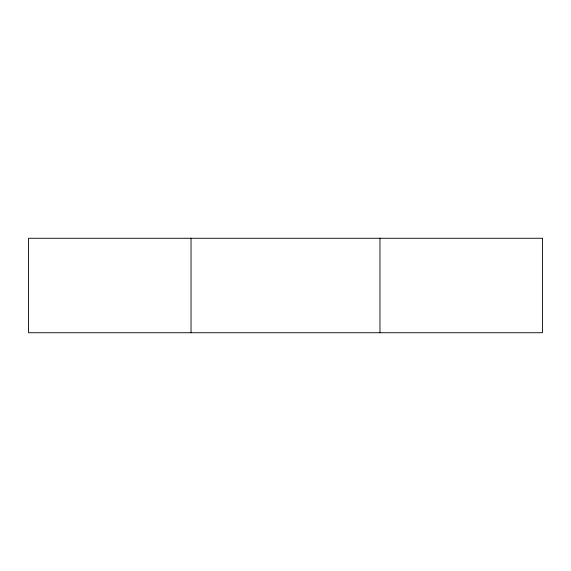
<?xml version="1.0" encoding="UTF-8"?>
<svg xmlns="http://www.w3.org/2000/svg" width="571" height="571" viewBox="0 0 571 571"><rect width="100%" height="100%" fill="white"/><g stroke="black" fill="none" stroke-linecap="round" stroke-linejoin="round"><path stroke-width="0.86" d="M379.965 238.264L379.965 332.736M191.035 238.264L191.035 332.736M542.45 238.264L28.55 238.264L28.55 332.736L542.45 332.736L542.45 238.264"/></g></svg>
